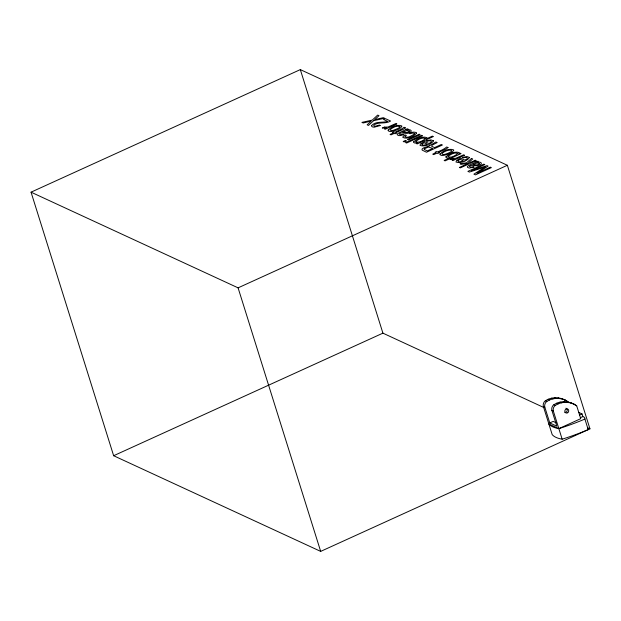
<?xml version="1.0" encoding="UTF-8"?>
<svg xmlns="http://www.w3.org/2000/svg" width="621" height="621" viewBox="0 0 621 621"><rect width="100%" height="100%" fill="white"/><g stroke="black" fill="none" stroke-linecap="round" stroke-linejoin="round"><path stroke-width="0.93" d="M564.295 399.683L568.176 401.896C561.477 396.881 551.246 396.066 544.57 401.453A5.201 4.595 -65.2 0 0 543.359 406.437L552.178 434.576A53.476 17.939 -17.4 0 0 562.16 439.194A100.749 33.798 -17.4 0 0 588.211 429.623A14.617 4.906 -17.4 0 0 587.846 428.133M565.747 400.359C559.614 397.331 551.394 397.774 546.03 402.121A5.201 4.595 -65.2 0 0 544.811 407.112L549.771 422.94L556.843 426.208L551.883 410.38A5.201 4.595 -65.2 0 1 553.094 405.389C559.769 400.002 570 400.817 576.699 405.831L580.728 418.678L558.853 428.637A53.476 17.939 -17.4 0 1 548.871 424.027L558.853 428.637A100.749 33.798 -17.4 0 0 584.904 419.066L588.211 429.623M574.27 404.294C568.145 401.267 559.917 401.709 554.553 406.064A5.201 4.595 -65.2 0 0 553.342 411.055L562.16 439.194M31.05 192.168L300.323 69.606L507.357 165.279L589.95 428.832L320.677 551.394L113.643 455.721L31.05 192.168L238.084 287.849L320.677 551.394M238.084 287.849L507.357 165.279M113.643 455.721L382.916 333.151L544.33 407.749M549.771 422.94L553.14 421.411L556.284 422.862M579.494 415.084L582.017 413.935L582.847 416.575A14.617 4.906 -17.4 0 1 584.904 419.066M580.317 417.723L582.847 416.575M444.993 154.326C459.361 149.645 446.678 148.217 441.888 153.783L442.835 154.505A3.089 1.032 -17.4 0 0 444.993 154.326M561.291 398.472L562.742 399.148M569.814 402.408L571.266 403.083M576.699 405.831L572.818 403.627M558.1 397.813L559.552 398.488M566.624 401.756L568.075 402.424M554.801 397.727L556.261 398.403M563.325 401.671L564.784 402.338M551.487 398.216L552.946 398.892M560.01 402.152L561.469 402.827M578.694 412.398L582.017 413.935M548.234 399.264L549.694 399.94M556.765 403.2L558.217 403.875M545.323 400.708L546.783 401.376M553.854 404.644L555.306 405.319M543.359 406.437L544.811 407.112M551.883 410.38L553.342 411.055M588.196 428.016L589.95 428.832M300.323 69.606L382.916 333.151M565.871 408.222A2.15 1.902 -65.2 0 1 567.183 410.698A2.15 1.902 -65.2 0 1 564.768 412.367M371.467 125.752L372.235 126.847L374.145 127.212L380.378 125.512L379.4 125.062L375.247 126.257L374.028 126.04L373.749 125.178C378.562 121.39 385.431 124.394 390.586 121.041L385.315 118.603L383.475 119.442L387.659 121.382C382.412 123.02 375.41 120.932 371.467 125.752M388.133 130.092L388.319 130.868L389.46 131.38A5.573 1.871 -17.4 0 0 392.472 131.279C395.732 130.278 400.25 129.51 401.919 126.265L401.725 125.892C397.207 124.208 391.3 126.785 388.133 130.092M439.978 154.055L440.173 154.831L441.306 155.343A5.573 1.871 -17.4 0 0 444.318 155.242C447.578 154.241 452.096 153.465 453.765 150.22L453.571 149.855C449.053 148.163 443.153 150.748 439.978 154.055M405.296 127.833L403.549 129.168L395.864 132.669L396.64 133.026L395.049 133.756L394.273 133.391L391.028 134.873L390.05 134.415L393.295 132.941L392.379 132.521L393.97 131.792L394.886 132.219C398.806 130.627 402.284 128.896 403.992 127.235L405.296 127.833M447.997 147.565L446.243 148.9L438.558 152.401L439.334 152.758L437.743 153.488L436.967 153.123L433.722 154.598L432.752 154.148L435.989 152.673L435.073 152.254L436.664 151.524L437.58 151.951C441.5 150.36 444.985 148.629 446.685 146.967L447.997 147.565M429.491 145.795L423.351 148.015L422.024 149.125L422.156 150.119L426.487 152.238L442.416 144.996L441.345 144.499L434.521 147.612L431.595 146.191L432.278 145.042L437.184 142.574L435.88 141.968L429.491 145.795M409.41 131.015L409.029 131.706L406.763 132.576L402.711 132.063L406.864 130.589L409.41 131.015M479.552 163.432L479.171 164.123L476.912 164.992L472.86 164.48L477.013 163.005L479.552 163.432M433.512 140.866C430.951 144.646 424.422 146.998 420.029 145.407L420.51 143.847L424.648 141.534L428.855 143.482C434.203 141.526 430.128 139.81 427.217 141.309L426.262 140.874L430.92 139.865L433.512 140.866M445.948 156.787L446.072 157.524L447.097 157.982L449.915 157.812L444.131 160.443L445.071 160.878L461.054 153.604L460.161 153.193L458.678 153.868L459.299 152.603C454.882 150.988 449.231 153.752 445.948 156.787M469.499 157.493C466.938 161.274 460.409 163.633 456.016 162.034L456.497 160.482L460.635 158.169L464.842 160.109C470.19 158.161 466.115 156.438 463.204 157.944L462.249 157.501L466.907 156.5L469.499 157.493M413.664 141.836L413.733 142.558L414.89 143.032L417.762 142.791L416.225 143.49L417.165 143.925L433.349 136.558L432.379 136.108L426.456 138.809L426.938 137.614C422.536 135.945 416.908 138.825 413.664 141.836M416.52 133.104C413.741 136.69 407.19 139.461 402.866 137.458L403.169 136.426L404.442 135.51L405.435 134.974L406.367 135.409L404.845 136.822C407.85 138.312 411.506 135.681 414.137 134.245A2.787 0.931 -17.4 0 0 414.471 133.368L412.484 133.065L409.969 133.771L409.029 133.336L411.312 132.552A4.634 1.552 -17.4 0 1 414.021 132.118L415.923 132.444L416.52 133.104M399.94 126.8L398.441 128.236L393.14 130.371A3.089 1.032 -17.4 0 1 390.989 130.55L390.042 129.82C392.317 127.709 397.013 124.937 399.94 126.8M424.236 148.854L424.259 149.436L427.279 150.903L432.721 148.427L428.459 147.014L424.236 148.854M448.098 156.329C449.899 158.782 455.635 155.522 457.584 153.682L457.545 153.34C454.393 152.067 450.613 154.536 448.098 156.329M406.126 129.478L398.24 133.251L397.168 134.276L397.308 134.881L399.062 135.673L404.085 134.679L403.184 134.26L400.553 134.858L399.148 133.981C401.966 131.101 406.181 135.067 409.394 132.529C413.679 131.14 409.736 128.663 407.034 130.053L407.935 129.486L407.927 128.826L405.629 129.269L406.126 129.478M476.276 161.895L468.389 165.667L467.318 166.692L467.458 167.297L469.212 168.089L474.234 167.096L473.334 166.676L470.702 167.274L469.297 166.397C472.115 163.525 476.323 167.484 479.544 164.945C483.829 163.556 479.878 161.08 477.176 162.469L478.085 161.902L478.077 161.243L475.779 161.685L476.276 161.895M421.946 144.134C422.078 146.308 426.053 144.584 427.271 144.173L424.089 142.698L421.946 144.134M457.933 160.769C458.065 162.943 462.04 161.219 463.258 160.8L460.076 159.325L457.933 160.769M425.3 138.7C422.909 140.804 418.888 143.024 415.705 141.875L415.682 141.534C418.096 139.492 422.047 137.218 425.253 138.367L425.3 138.7M373.617 120.684L368.494 125.442L367.158 124.821L371.242 121.118L363.153 122.974L361.888 122.384L372.29 120.078L377.684 115.079L379.004 115.692L374.579 119.651L383.312 117.679L384.593 118.269L373.617 120.684M471.486 158.425L466.542 162.803L459.998 163.765L461.224 164.34L468.638 163.238L459.393 167.445L460.316 167.872L476.245 160.622L475.313 160.195L470.959 162.182L468.653 162.485L472.713 158.999L471.486 158.425M485.117 166.979L473.908 174.159L475.438 174.866L491.366 167.616L490.342 167.142L476.944 173.267L488.114 166.11L487.058 165.621L471.378 170.697L484.83 164.596L483.821 164.13L467.892 171.373L469.406 172.071L485.117 166.979M384.345 127.111L382.288 128.042L386.371 127.903L384.368 128.819L385.284 129.238L396.897 123.959L395.926 123.509L387.993 127.033L384.345 127.111M405.404 140.47L403.192 141.479L404.178 141.93L406.39 140.92L405.404 140.47M419.121 134.229L407.562 139.492L408.548 139.942L420.099 134.679L419.121 134.229M421.55 135.347L405.622 142.597L406.584 143.047L422.513 135.797L421.55 135.347M452.057 158.402L449.992 159.333L454.083 159.193L452.072 160.109L452.988 160.529L464.601 155.25L463.639 154.8L455.698 158.324L452.057 158.402M567.703 412.717A2.15 1.902 -65.2 0 0 567.788 409.068A2.15 1.902 -65.2 0 0 564.823 411.11A2.15 1.902 -65.2 0 0 567.703 412.717"/></g></svg>
